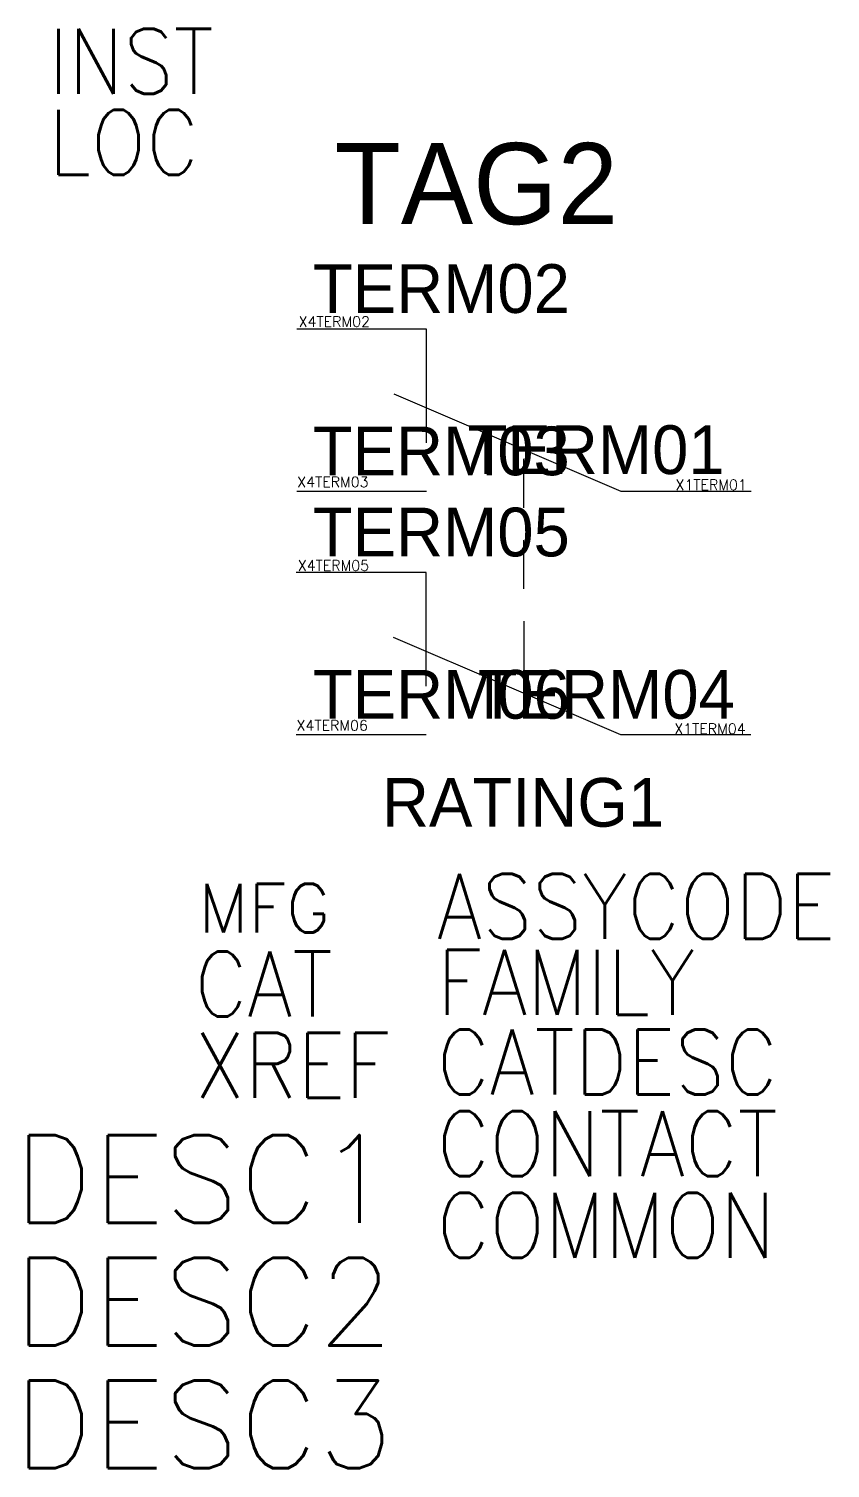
# Model space of a CAD drawing. Header units: millimetres. Extents: x -3.3 to 21.4, y -33.1 to 11.3.
import ezdxf
from ezdxf.enums import TextEntityAlignment as Align

# ---------------------------------------------------------------- set-up
doc = ezdxf.new("R2010")
doc.units = ezdxf.units.MM
doc.layers.add('PNPG', color=70, linetype='Continuous')
doc.styles.add('WD', font='txt.shx')
doc.styles.add('WD_IEC', font='txt.shx', dxfattribs={"width": 0.9, "height": 2})

msp = doc.modelspace()

# ---------------------------------------------------------------- linework, layer by layer
at = {"color": 0}
for p, q in [((12, -3.5), (12, -2)), ((12, -6), (12, -4.5)), ((12, -7), (12, -8.5))]:
    msp.add_line(p, q, dxfattribs=at)
at = {"layer": 'PNPG', "color": 0}
for p, q in [((9, 2), (5, 2)), ((9, -1.5), (9, 2)), ((15, -2.999), (8, 0)), ((9, -3), (5, -3)), ((19, -2.999), (15, -2.999)), ((8.986, -5.5), (4.986, -5.5)), ((8.986, -9), (8.986, -5.5)), ((14.986, -10.499), (7.986, -7.5)), ((8.986, -10.5), (4.986, -10.5)), ((18.986, -10.499), (14.986, -10.499))]:
    msp.add_line(p, q, dxfattribs=at)

# ---------------------------------------------------------------- texts
at = {"style": 'WD_IEC', "width": 0.9, "flags": 1}
for tag, p, s in [('INST', (-2.644, 9.251), ''), ('LOC', (-2.644, 6.751), ''), ('ASSYCODE', (9.323, -16.779), ''), ('CAT', (1.862, -19.176), ''), ('FAMILY', (9.323, -19.122), 'CR_ACKO'), ('XREF', (1.862, -21.676), ''), ('CATDESC', (9.323, -21.579), ''), ('CONTACT', (9.323, -24.092), ''), ('COMMON', (9.323, -26.606), '')]:
    msp.add_attdef(tag, p, s, height=2, dxfattribs=at)
msp.add_attdef('TAG2', (6.165, 5.233), 'K', height=2.5)
at = {"linetype": 'Continuous'}
for tag, p, s in [('TERM02', (5.502, 2.5), '4'), ('TERM03', (5.498, -2.501), '1'), ('TERM05', (5.498, -5), '5'), ('TERM06', (5.5, -10), '6')]:
    msp.add_attdef(tag, p, s, height=1.5, dxfattribs=at)
at = {"style": 'WD', "flags": 1}
for tag, p in [('X4TERM02', (5.063, 2.072)), ('X4TERM03', (5.02, -2.866)), ('X4TERM05', (5.036, -5.442)), ('X4TERM06', (4.999, -10.366))]:
    msp.add_attdef(tag, p, '', height=0.32, dxfattribs=at)
at = {"linetype": 'Continuous'}
for tag, text, p in [('TERM01', '3', (18.18, -2.463)), ('TERM04', '8', (18.495, -10))]:
    msp.add_attdef(tag, text=text, height=1.5, dxfattribs=at).set_placement(p, align=Align.RIGHT)
at = {"style": 'WD', "flags": 1}
for tag, p in [('X1TERM01', (18.865, -2.957)), ('X1TERM04', (18.828, -10.47))]:
    msp.add_attdef(tag, text='', height=0.32, dxfattribs=at).set_placement(p, align=Align.RIGHT)
msp.add_attdef('RATING1', text='', height=1.5).set_placement((11.974, -13.327), align=Align.CENTER)
at = {"color": 0, "style": 'WD_IEC', "flags": 9}
msp.add_attdef('MFG', (1.976, -16.582), '', height=1.5, dxfattribs=at)
at = {"color": 0, "style": 'WD_IEC'}
for tag, p in [('DESC1', (7.973, -25.528)), ('DESC2', (7.973, -29.308)), ('DESC3', (7.973, -33.088))]:
    msp.add_attdef(tag, text='', height=2.7, dxfattribs=at).set_placement(p, align=Align.RIGHT)

doc.saveas('drawing.dxf')
